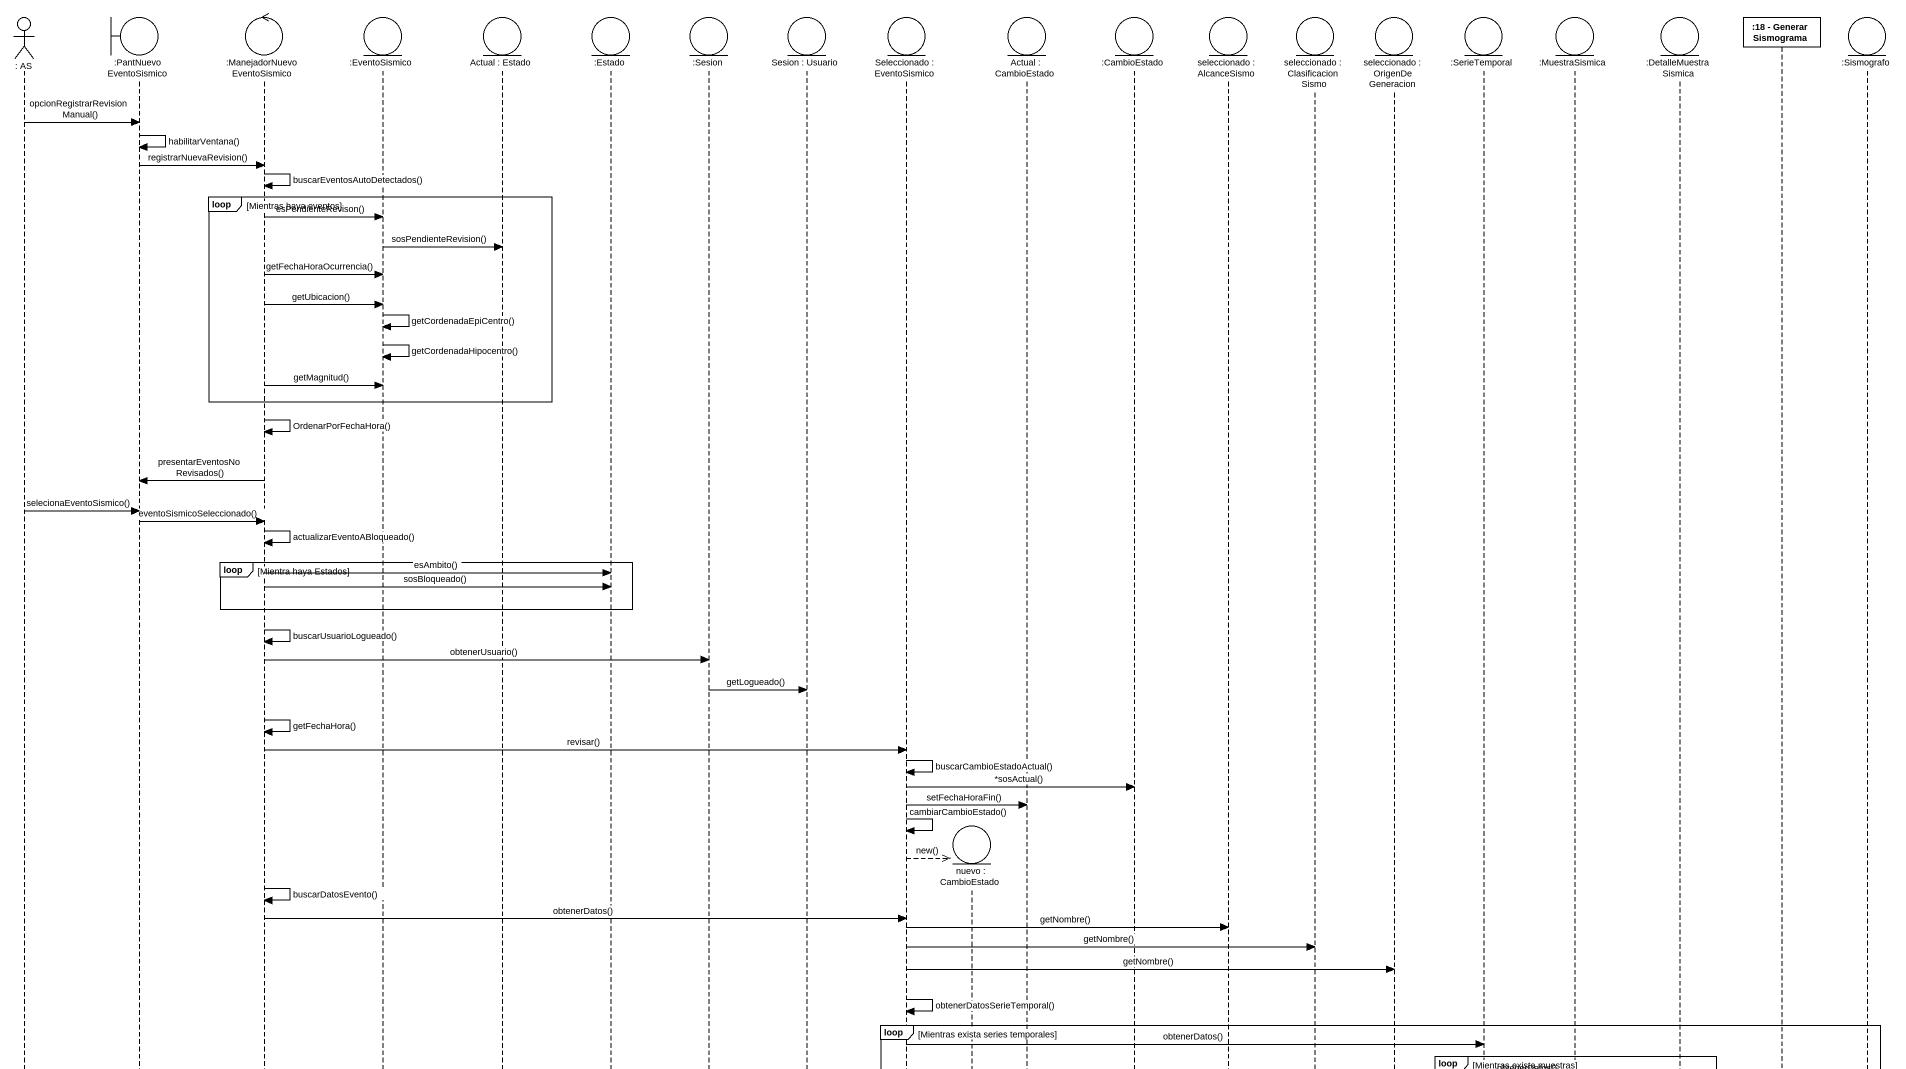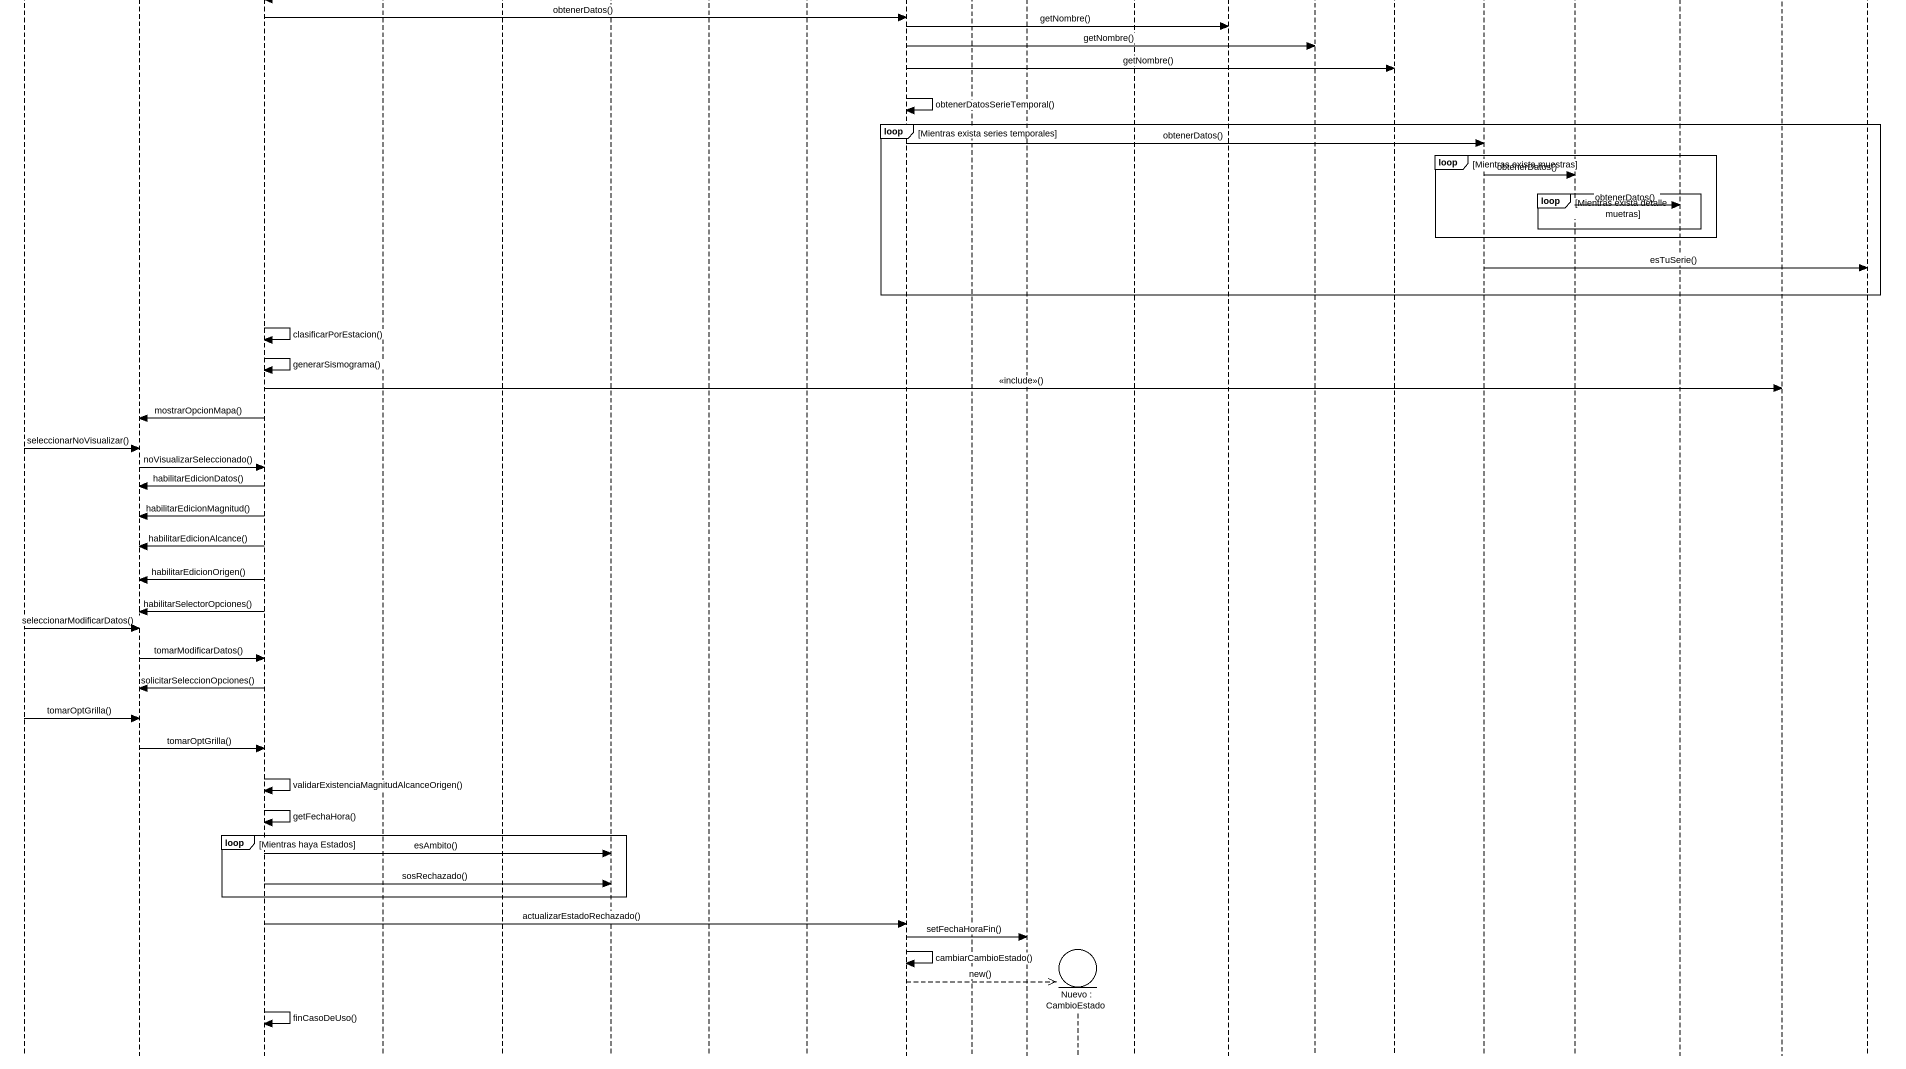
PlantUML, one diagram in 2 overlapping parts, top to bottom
@startuml
hide footbox
actor ": AS" as AS_
boundary ":PantNuevo EventoSismico" as PantNuevo_EventoSismico
control ":ManejadorNuevoEventoSismico" as ManejadorNuevoEventoSismico
entity ":EventoSismico" as EventoSismico
entity "Actual : Estado" as Actual
entity ":Estado" as Estado
entity ":Sesion" as Sesion
entity "Sesion : Usuario" as Sesion_2
entity "Seleccionado : EventoSismico" as Seleccionado
entity "nuevo : CambioEstado" as nuevo
entity "Actual : CambioEstado" as Actual_2
entity "Nuevo : CambioEstado" as Nuevo
entity ":CambioEstado" as CambioEstado
entity "seleccionado : AlcanceSismo" as seleccionado
entity "seleccionado : ClasificacionSismo" as seleccionado_2
entity "seleccionado : OrigenDeGeneracion" as seleccionado_3
entity ":SerieTemporal" as SerieTemporal
entity ":MuestraSismica" as MuestraSismica
entity ":DetalleMuestraSismica" as DetalleMuestraSismica
participant ":18 - Generar Sismograma" as u18_Generar_Sismograma
entity ":Sismografo" as Sismografo

AS_ -> PantNuevo_EventoSismico : opcionRegistrarRevisionManual()
PantNuevo_EventoSismico -> PantNuevo_EventoSismico : habilitarVentana()
PantNuevo_EventoSismico -> ManejadorNuevoEventoSismico : registrarNuevaRevision()
ManejadorNuevoEventoSismico -> ManejadorNuevoEventoSismico : buscarEventosAutoDetectados()
loop Mientras haya eventos
  ManejadorNuevoEventoSismico -> EventoSismico : esPendienteRevison()
  EventoSismico -> Actual : sosPendienteRevision()
  ManejadorNuevoEventoSismico -> EventoSismico : getFechaHoraOcurrencia()
  ManejadorNuevoEventoSismico -> EventoSismico : getUbicacion()
  EventoSismico -> EventoSismico : getCordenadaEpiCentro()
  EventoSismico -> EventoSismico : getCordenadaHipocentro()
  ManejadorNuevoEventoSismico -> EventoSismico : getMagnitud()
end
ManejadorNuevoEventoSismico -> ManejadorNuevoEventoSismico : OrdenarPorFechaHora()
ManejadorNuevoEventoSismico -> PantNuevo_EventoSismico : presentarEventosNoRevisados()
AS_ -> PantNuevo_EventoSismico : selecionaEventoSismico()
PantNuevo_EventoSismico -> ManejadorNuevoEventoSismico : eventoSismicoSeleccionado()
ManejadorNuevoEventoSismico -> ManejadorNuevoEventoSismico : actualizarEventoABloqueado()
loop Mientra haya Estados
  ManejadorNuevoEventoSismico -> Estado : esAmbito()
  ManejadorNuevoEventoSismico -> Estado : sosBloqueado()
end
ManejadorNuevoEventoSismico -> ManejadorNuevoEventoSismico : buscarUsuarioLogueado()
ManejadorNuevoEventoSismico -> Sesion : obtenerUsuario()
Sesion -> Sesion_2 : getLogueado()
ManejadorNuevoEventoSismico -> ManejadorNuevoEventoSismico : getFechaHora()
ManejadorNuevoEventoSismico -> Seleccionado : revisar()
Seleccionado -> Seleccionado : buscarCambioEstadoActual()
Seleccionado -> CambioEstado : *sosActual()
Seleccionado -> Actual_2 : setFechaHoraFin()
Seleccionado -> Seleccionado : cambiarCambioEstado()
Seleccionado -->> nuevo ** : new()
ManejadorNuevoEventoSismico -> ManejadorNuevoEventoSismico : buscarDatosEvento()
ManejadorNuevoEventoSismico -> Seleccionado : obtenerDatos()
Seleccionado -> seleccionado : getNombre()
Seleccionado -> seleccionado_2 : getNombre()
Seleccionado -> seleccionado_3 : getNombre()
Seleccionado -> Seleccionado : obtenerDatosSerieTemporal()
loop Mientras exista series temporales
  Seleccionado -> SerieTemporal : obtenerDatos()
  loop Mientras exista muestras
    SerieTemporal -> MuestraSismica : obtenerDatos()
    loop Mientras exista detalle muetras
      MuestraSismica -> DetalleMuestraSismica : obtenerDatos()
    end
  end
  SerieTemporal -> Sismografo : esTuSerie()
end
ManejadorNuevoEventoSismico -> ManejadorNuevoEventoSismico : clasificarPorEstacion()
ManejadorNuevoEventoSismico -> ManejadorNuevoEventoSismico : generarSismograma()
ManejadorNuevoEventoSismico -> u18_Generar_Sismograma : <<include>>()
ManejadorNuevoEventoSismico -> PantNuevo_EventoSismico : mostrarOpcionMapa()
AS_ -> PantNuevo_EventoSismico : seleccionarNoVisualizar()
PantNuevo_EventoSismico -> ManejadorNuevoEventoSismico : noVisualizarSeleccionado()
ManejadorNuevoEventoSismico -> PantNuevo_EventoSismico : habilitarEdicionDatos()
ManejadorNuevoEventoSismico -> PantNuevo_EventoSismico : habilitarEdicionMagnitud()
ManejadorNuevoEventoSismico -> PantNuevo_EventoSismico : habilitarEdicionAlcance()
ManejadorNuevoEventoSismico -> PantNuevo_EventoSismico : habilitarEdicionOrigen()
ManejadorNuevoEventoSismico -> PantNuevo_EventoSismico : habilitarSelectorOpciones()
AS_ -> PantNuevo_EventoSismico : seleccionarModificarDatos()
PantNuevo_EventoSismico -> ManejadorNuevoEventoSismico : tomarModificarDatos()
ManejadorNuevoEventoSismico -> PantNuevo_EventoSismico : solicitarSeleccionOpciones()
AS_ -> PantNuevo_EventoSismico : tomarOptGrilla()
PantNuevo_EventoSismico -> ManejadorNuevoEventoSismico : tomarOptGrilla()
ManejadorNuevoEventoSismico -> ManejadorNuevoEventoSismico : validarExistenciaMagnitudAlcanceOrigen()
ManejadorNuevoEventoSismico -> ManejadorNuevoEventoSismico : getFechaHora()
loop Mientras haya Estados
  ManejadorNuevoEventoSismico -> Estado : esAmbito()
  ManejadorNuevoEventoSismico -> Estado : sosRechazado()
end
ManejadorNuevoEventoSismico -> Seleccionado : actualizarEstadoRechazado()
Seleccionado -> Actual_2 : setFechaHoraFin()
Seleccionado -> Seleccionado : cambiarCambioEstado()
Seleccionado -->> Nuevo ** : new()
ManejadorNuevoEventoSismico -> ManejadorNuevoEventoSismico : finCasoDeUso()
@enduml
